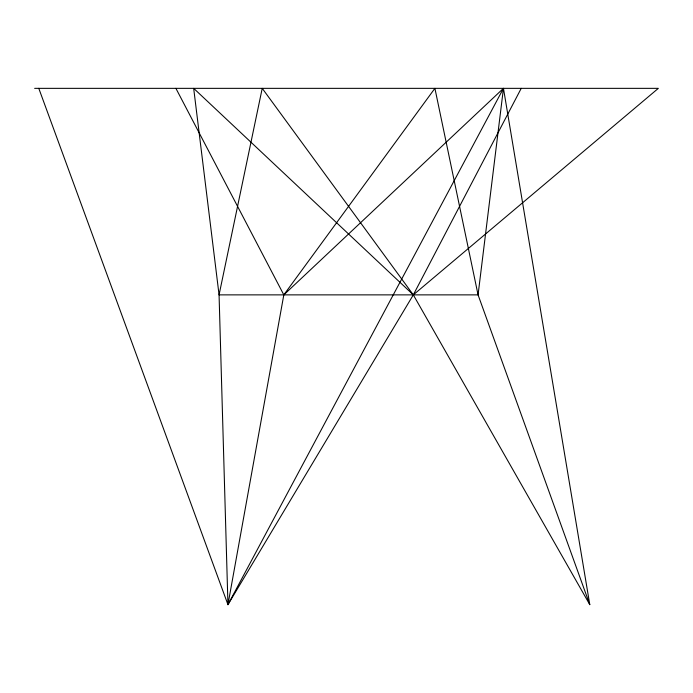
<?xml version="1.0" encoding="UTF-8"?>
<svg xmlns="http://www.w3.org/2000/svg" width="693" height="693" viewBox="0 0 693 693"><rect width="100%" height="100%" fill="white"/><g stroke="black" fill="none" stroke-linecap="round" stroke-linejoin="round"><path stroke-width="1.04" d="M38.782 88.349L227.954 604.651L283.818 294.871L434.901 88.349L478.066 294.871L589.786 604.651L503.456 88.349L283.818 294.871L175.901 88.349M521.231 88.349L413.314 294.871L227.954 604.651L219.066 294.871L193.676 88.349L413.314 294.871L589.786 604.651M227.954 604.651L503.456 88.349L478.066 294.871L219.066 294.871L262.231 88.349L413.314 294.871L658.35 88.349L34.65 88.349"/></g></svg>
